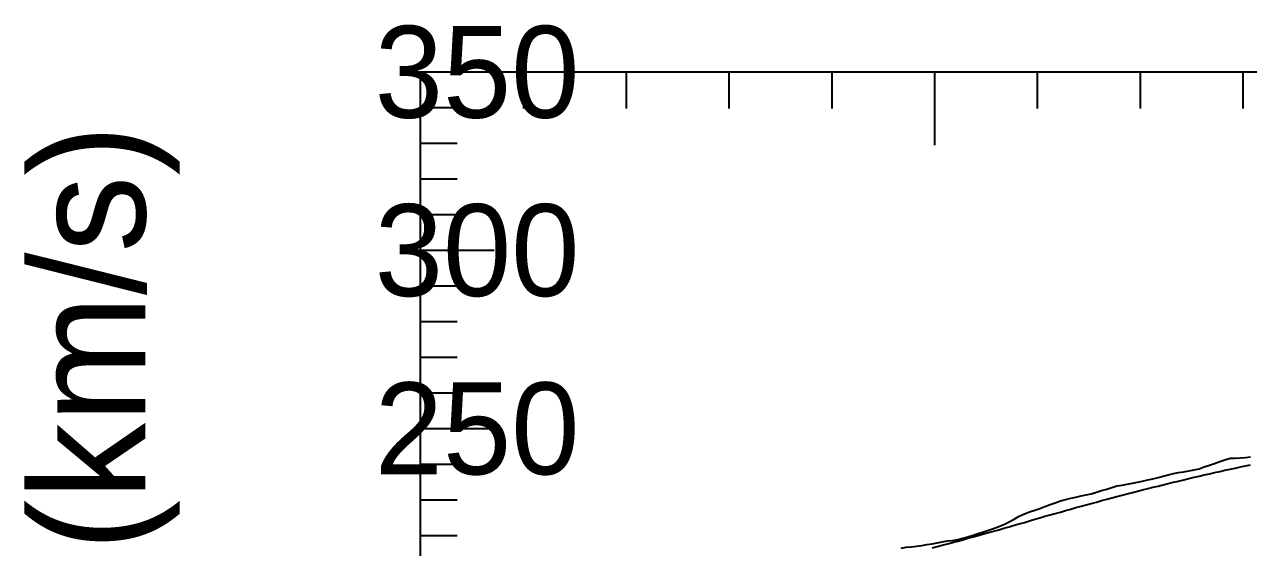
# Model space of a CAD drawing. Extents: x -35 to 191, y -35 to 135.
# Drawn here: x -34.5 to 72.2, y 67.3 to 112.9 of the extents above; entities that cross this region are included whole.
import ezdxf

# ---------------------------------------------------------------- set-up
doc = ezdxf.new("R2010")
doc.units = 0

msp = doc.modelspace()

# ---------------------------------------------------------------- linework, layer by layer
at = {"color": 0}
for p, q in [((8.96, 108.73), (8.96, 105.53)), ((17.92, 108.73), (17.92, 105.53)), ((26.88, 108.73), (26.88, 105.53)), ((35.84, 108.73), (35.84, 105.53)), ((44.8, 108.73), (44.8, 102.33)), ((53.76, 108.73), (53.76, 105.53)), ((62.72, 108.73), (62.72, 105.53)), ((71.68, 108.73), (71.68, 105.53)), ((0, 105.62), (3.2, 105.62)), ((0, 102.52), (3.2, 102.52)), ((0, 99.41), (3.2, 99.41)), ((0, 96.3), (3.2, 96.3)), ((0, 93.2), (6.4, 93.2)), ((0, 90.09), (3.2, 90.09)), ((0, 86.98), (3.2, 86.98)), ((0, 83.88), (3.2, 83.88)), ((0, 80.77), (3.2, 80.77)), ((0, 77.67), (6.4, 77.67)), ((0, 74.56), (3.2, 74.56)), ((0, 71.45), (3.2, 71.45)), ((0, 68.35), (3.2, 68.35))]:
    msp.add_line(p, q, dxfattribs=at)
msp.add_lwpolyline([(0, 0), (0, 108.73), (179.2, 108.73), (179.2, 0)], close=True, dxfattribs=at)
at = {"color": 4}
msp.add_lwpolyline([(41.89, 67.24), (42.34, 67.32), (42.78, 67.37), (43.23, 67.42), (43.68, 67.48), (44.13, 67.56), (44.58, 67.63), (45.02, 67.71), (45.47, 67.8), (45.92, 67.87), (46.37, 67.9), (46.82, 67.99), (47.26, 68.11), (47.71, 68.23), (48.16, 68.37), (48.61, 68.52), (49.06, 68.67), (49.5, 68.8), (49.95, 68.96), (50.4, 69.13), (50.85, 69.31), (51.3, 69.54), (51.74, 69.77), (52.19, 70.02), (52.64, 70.23), (53.09, 70.4), (53.54, 70.55), (53.98, 70.7), (54.43, 70.86), (54.88, 71.03), (55.33, 71.2), (55.78, 71.35), (56.22, 71.48), (56.67, 71.59), (57.12, 71.69), (57.57, 71.79), (58.02, 71.88), (58.46, 71.97), (58.91, 72.12), (59.36, 72.25), (59.81, 72.38), (60.26, 72.52), (60.7, 72.66), (61.15, 72.74), (61.6, 72.82), (62.05, 72.91), (62.5, 72.99), (62.94, 73.07), (63.39, 73.18), (63.84, 73.29), (64.29, 73.4), (64.74, 73.52), (65.18, 73.64), (65.63, 73.75), (66.08, 73.82), (66.53, 73.9), (66.98, 73.98), (67.42, 74.07), (67.87, 74.15), (68.32, 74.32), (68.77, 74.47), (69.22, 74.62), (69.66, 74.78), (70.11, 74.93), (70.56, 75.08), (71.01, 75.07), (71.46, 75.11), (71.9, 75.15), (72.35, 75.2)], dxfattribs=at)
at = {"color": 3}
msp.add_lwpolyline([(44.58, 67.27), (45.02, 67.38), (45.47, 67.5), (45.92, 67.62), (46.37, 67.74), (46.82, 67.86), (47.26, 67.98), (47.71, 68.1), (48.16, 68.23), (48.61, 68.35), (49.06, 68.48), (49.5, 68.6), (49.95, 68.73), (50.4, 68.85), (50.85, 68.98), (51.3, 69.1), (51.74, 69.23), (52.19, 69.36), (52.64, 69.49), (53.09, 69.63), (53.54, 69.76), (53.98, 69.89), (54.43, 70.02), (54.88, 70.14), (55.33, 70.27), (55.78, 70.39), (56.22, 70.52), (56.67, 70.65), (57.12, 70.77), (57.57, 70.9), (58.02, 71.02), (58.46, 71.14), (58.91, 71.26), (59.36, 71.38), (59.81, 71.5), (60.26, 71.61), (60.7, 71.73), (61.15, 71.85), (61.6, 71.97), (62.05, 72.09), (62.5, 72.2), (62.94, 72.31), (63.39, 72.43), (63.84, 72.54), (64.29, 72.65), (64.74, 72.76), (65.18, 72.87), (65.63, 72.98), (66.08, 73.09), (66.53, 73.2), (66.98, 73.3), (67.42, 73.41), (67.87, 73.51), (68.32, 73.62), (68.77, 73.72), (69.22, 73.82), (69.66, 73.92), (70.11, 74.02), (70.56, 74.12), (71.01, 74.22), (71.46, 74.32), (71.9, 74.41), (72.35, 74.51)], dxfattribs=at)

# ---------------------------------------------------------------- texts
at = {"color": 0}
for s, p in [('350', (-4, 104.73)), ('300', (-4, 89.2)), ('250', (-4, 73.67))]:
    msp.add_text(s, height=8, dxfattribs=at).set_placement(p)
msp.add_text('V (km/s)', height=10, rotation=90, dxfattribs=at).set_placement((-24, 54.37))

doc.saveas('drawing.dxf')
